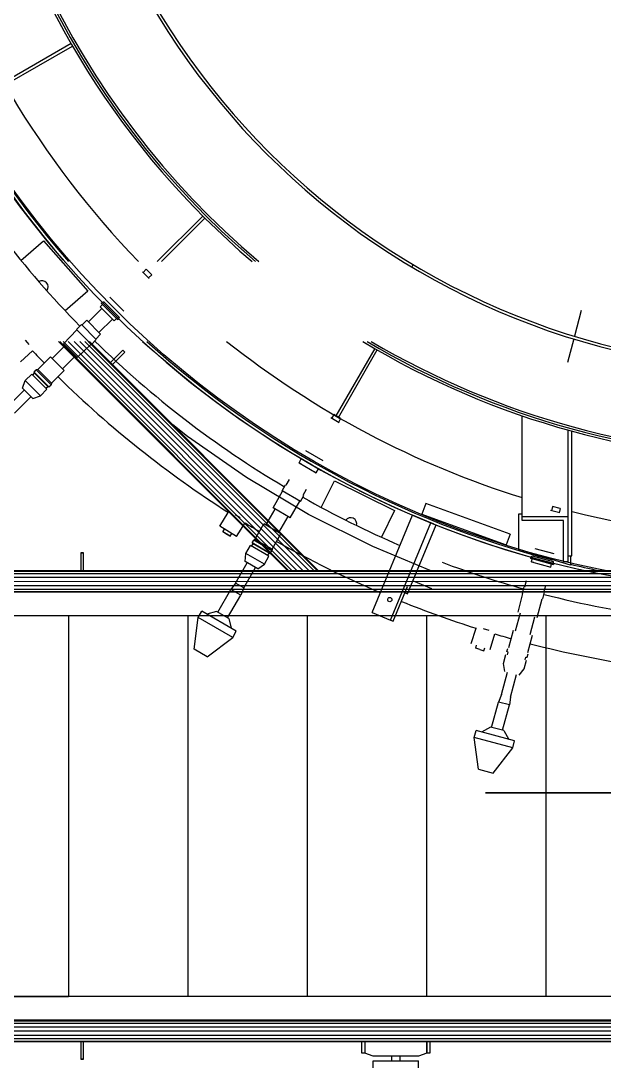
# Model space of a CAD drawing. Header units: metres. Extents: x 0 to 63075, y 0 to 44550.
# Drawn here: x 52482 to 52677.5, y 41167.4 to 41515.8 of the extents above; entities that cross this region are included whole.
import ezdxf

# ---------------------------------------------------------------- set-up
doc = ezdxf.new("R2010")
doc.units = ezdxf.units.M
doc.header["$LTSCALE"] = 75
for name, color, linetype in [('GSB', 7, 'Continuous'), ('ML6', 1, 'Continuous'), ('SL1', 8, 'Continuous')]:
    doc.layers.add(name, color=color, linetype=linetype)
doc.styles.add('Arial', font='arial.ttf')
doc.dimstyles.new('ANSI_FRACTIONAL_L', dxfattribs={"dimtxt": 0.18, "dimasz": 0.18, "dimexe": 0.18, "dimexo": 0.0625, "dimgap": 0.09, "dimtad": 0, "dimtih": 1, "dimtoh": 1, "dimdec": 4, "dimzin": 0, "dimdsep": 46, "dimtxsty": 'Standard', "dimcen": 0.09, "dimadec": 0, "dimazin": 0, "dimtfac": 1, "dimtdec": 4, "dimtofl": 0, "dimtmove": 0, "dimatfit": 3, "dimfxl": 1, "dimtolj": 1, "dimtzin": 0, "dimarcsym": 0})

# ---------------------------------------------------------------- blocks, each defined once
blk = doc.blocks.new('A$C6bae614f')
at = {"layer": 'SL1'}
for p, q in [((363762.3, 51228.8), (363612, 51142.1)), ((363615.2, 51136.6), (363765.4, 51223.3)), ((364056.4, 50844.1), (363954.8, 50742.6)), ((363963.8, 50742.6), (364060.9, 50839.7)), ((363650.6, 50745.2), (363700.7, 50789.1)), ((363700.7, 50789.1), (363799.6, 50676.3)), ((363936.6, 50704.8), (363921.6, 50719.9)), ((363930, 50725.6), (363922.9, 50718.6)), ((363942.4, 50713.3), (363930, 50725.6)), ((364525.9, 50736), (364522.7, 50730.5)), ((363942.4, 50713.3), (363935.3, 50706.2)), ((363799.6, 50676.3), (363749.5, 50632.4)), ((363827.2, 50642), (363832.4, 50647.1)), ((363827.2, 50642), (363832.4, 50647.1)), ((363866.7, 50612.8), (363829.5, 50649.9)), ((363835.3, 50653.1), (363869.9, 50618.6)), ((363880.3, 50632.1), (363848.8, 50663.5)), ((363880.3, 50632.1), (363848.8, 50663.5)), ((363831.2, 50638), (363801, 50607.9)), ((363827.2, 50642), (363858.7, 50610.5)), ((363858.7, 50610.5), (363827.2, 50642)), ((363831.2, 50638), (363827.2, 50642)), ((364900.8, 50633.3), (364885.6, 50576.4)), ((363774.5, 50591), (363785.5, 50602)), ((363818.7, 50568.8), (363785.5, 50602)), ((363786.5, 50600.9), (363797.2, 50611.6)), ((363828.3, 50580.5), (363797.2, 50611.6)), ((363854.8, 50614.4), (363824.6, 50584.2)), ((363854.8, 50614.4), (363858.7, 50610.5)), ((363858.7, 50610.5), (363863.8, 50615.6)), ((363858.7, 50610.5), (363863.8, 50615.6)), ((363745.1, 50559.5), (363775.4, 50590.2)), ((363807.8, 50557.8), (363774.5, 50591)), ((363817.7, 50569.8), (363828.3, 50580.5)), ((363659.7, 50567), (363664, 50562.4)), ((363664, 50562.4), (363668.3, 50557.8)), ((363719.9, 50526.8), (363748.9, 50555.8)), ((364245, 50054), (363734.4, 50564.6)), ((364247.6, 50054), (363737, 50564.6)), ((364255.1, 50054), (363744.5, 50564.6)), ((363776.2, 50528.4), (363745.1, 50559.5)), ((364266.3, 50054), (363755.7, 50564.6)), ((364279.5, 50054), (363768.9, 50564.6)), ((363776.2, 50528.4), (363807, 50558.6)), ((364292.7, 50054), (363782.1, 50564.6)), ((364303.9, 50054), (363793.3, 50564.6)), ((364311.3, 50054), (363800.8, 50564.6)), ((363803.4, 50564.6), (364314, 50054)), ((363807.8, 50557.8), (363818.7, 50568.8)), ((364883.9, 50570.2), (364869.8, 50517.3)), ((363649.7, 50519), (363676.1, 50543.6)), ((363687.8, 50502.2), (363716.1, 50530.5)), ((363747.2, 50499.4), (363716.1, 50530.5)), ((363743.5, 50503.2), (363772.5, 50532.1)), ((363878, 50545.3), (363850.3, 50517.7)), ((363854.8, 50513.2), (363882.5, 50540.8)), ((363882.5, 50540.8), (363878, 50545.3)), ((364440.1, 50548.7), (364353.3, 50398.4)), ((364358.8, 50395.2), (364445.6, 50545.5)), ((363660.2, 50477.2), (363674.6, 50491.6)), ((363708.3, 50457.8), (363674.6, 50491.6)), ((363676.9, 50489.3), (363681.1, 50493.6)), ((363679.7, 50496.2), (363684.8, 50501.3)), ((363712.9, 50463), (363679.7, 50496.2)), ((363681.1, 50493.6), (363679.7, 50496.2)), ((363710.3, 50464.4), (363681.1, 50493.6)), ((363687.8, 50502.2), (363684.8, 50501.3)), ((363718, 50468.1), (363684.8, 50501.3)), ((363719, 50471.1), (363687.8, 50502.2)), ((363719, 50471.1), (363747.2, 50499.4)), ((363653.8, 50460.1), (363660.2, 50477.2)), ((363676.9, 50437.1), (363653.8, 50460.1)), ((363694, 50443.5), (363660.2, 50477.2)), ((363706, 50460.1), (363710.3, 50464.4)), ((363710.3, 50464.4), (363712.9, 50463)), ((363712.9, 50463), (363718, 50468.1)), ((363719, 50471.1), (363718, 50468.1)), ((363621.1, 50419.4), (363657.8, 50456.1)), ((363636.1, 50404.3), (363672.8, 50441.1)), ((363676.9, 50437.1), (363694, 50443.5)), ((363694, 50443.5), (363708.3, 50457.8)), ((364360.4, 50383.1), (364342, 50393.8)), ((364348.7, 50401.5), (364343.7, 50392.8)), ((364363.8, 50392.8), (364348.7, 50401.5)), ((364363.8, 50392.8), (364358.8, 50384.1)), ((364769, 50164.9), (364769, 50398.7)), ((364021.9, 50352.4), (363989.5, 50378.5)), ((364870.6, 50367.1), (364870.6, 50072.8)), ((364153.9, 50260.8), (364021.9, 50352.4)), ((364880.1, 50086.3), (364880.1, 50364.5)), ((364324.8, 50298.2), (364286.3, 50320.5)), ((364324.8, 50298.2), (364286.3, 50320.5)), ((364271, 50294.1), (364276.1, 50302.8)), ((364271, 50294.1), (364276.1, 50302.8)), ((364271, 50294.1), (364309.6, 50271.8)), ((364275.9, 50291.3), (364271, 50294.1)), ((364304.8, 50274.6), (364309.6, 50271.8)), ((364309.6, 50271.8), (364314.6, 50280.6)), ((364309.6, 50271.8), (364314.6, 50280.6)), ((364292, 50178.8), (364153.9, 50260.8)), ((364242.4, 50243.9), (364249.9, 50257)), ((364320.5, 50194.3), (364349.9, 50254)), ((364349.9, 50254), (364484.4, 50187.6)), ((364213.1, 50193.2), (364234.3, 50230.7)), ((364233.3, 50231.3), (364241.1, 50244.7)), ((364274, 50207.8), (364233.3, 50231.3)), ((364280.5, 50221.9), (364288, 50235)), ((364251.2, 50171.2), (364273, 50208.3)), ((364274, 50207.8), (364281.8, 50221.2)), ((364094.1, 50152.7), (364113.2, 50183.3)), ((364197.2, 50155), (364217.7, 50190.5)), ((364251.2, 50171.2), (364213.1, 50193.2)), ((364484.4, 50187.6), (364455, 50127.9)), ((364554, 50203), (364545.3, 50179.2)), ((364741.9, 50134.6), (364554, 50203)), ((364761.6, 50100.4), (364761.6, 50180.4)), ((364761.6, 50180.4), (364769, 50180.4)), ((364853.1, 50182.1), (364832.5, 50187.6)), ((364836.9, 50196.7), (364834.3, 50187.1)), ((364853.8, 50192.2), (364836.9, 50196.7)), ((364853.8, 50192.2), (364851.2, 50182.6)), ((364128.6, 50178.3), (364139.3, 50171.6)), ((364131.4, 50129.4), (364150.5, 50160)), ((364172.6, 50123), (364192.6, 50157.7)), ((364230.7, 50135.7), (364192.6, 50157.7)), ((364226.1, 50138.3), (364246.6, 50173.8)), ((364435.6, 50106.9), (364292, 50178.8)), ((364434.1, 49959.8), (364524.1, 50176.9)), ((364475.2, 49942.8), (364565.1, 50159.9)), ((364565.1, 50159.9), (364524.1, 50176.9)), ((364545.3, 50179.2), (364733.2, 50110.8)), ((364571, 50157.5), (364565.1, 50159.9)), ((364769, 50174.4), (364870.6, 50174.4)), ((364861, 50164.9), (364769, 50164.9)), ((364861, 50072.8), (364861, 50164.9)), ((364131.4, 50129.4), (364094.1, 50152.7)), ((364100.8, 50140.3), (364104.5, 50146.2)), ((364117.2, 50130), (364100.8, 50140.3)), ((364109, 50135.1), (364100.8, 50140.3)), ((364109, 50135.1), (364117.2, 50130)), ((364117.2, 50130), (364120.9, 50135.9)), ((364210.7, 50101), (364230.7, 50135.7)), ((364513.4, 50001.9), (364577, 50155.3)), ((364741.9, 50134.6), (364733.2, 50110.8)), ((364165.3, 50107.7), (364168.3, 50112.9)), ((364166.3, 50115.1), (364169.9, 50121.3)), ((364206.9, 50091.6), (364166.3, 50115.1)), ((364168.3, 50112.9), (364166.3, 50115.1)), ((364204, 50092.3), (364168.3, 50112.9)), ((364172.6, 50123), (364169.9, 50121.3)), ((364210.5, 50097.8), (364169.9, 50121.3)), ((364210.7, 50101), (364172.6, 50123)), ((363783.9, 50093.1), (363790.3, 50093.1)), ((363790.3, 50093.1), (363783.9, 50093.1)), ((363783.9, 50093.1), (363783.9, 50054)), ((363790.3, 50054), (363790.3, 50093.1)), ((364150.6, 50073.5), (364152.3, 50091.7)), ((364152.3, 50091.7), (364162.5, 50109.3)), ((364193.7, 50067.9), (364152.3, 50091.7)), ((364203.8, 50085.5), (364162.5, 50109.3)), ((364201, 50087.1), (364204, 50092.3)), ((364204, 50092.3), (364206.9, 50091.6)), ((364206.9, 50091.6), (364210.5, 50097.8)), ((364210.7, 50101), (364210.5, 50097.8)), ((364563.3, 50054), (364435.6, 50106.9)), ((364876.6, 50065.4), (364761.6, 50100.4)), ((364840.6, 50090.9), (364797.7, 50102.4)), ((364840.6, 50090.9), (364797.7, 50102.4)), ((364129.5, 50025.7), (364155.5, 50070.7)), ((364178.8, 50057.2), (364150.6, 50073.5)), ((364178.8, 50057.2), (364193.7, 50067.9)), ((364193.7, 50067.9), (364203.8, 50085.5)), ((364787.8, 50081), (364838.5, 50067.4)), ((364789.8, 50072.9), (364791.6, 50079.9)), ((364789.8, 50072.9), (364791.6, 50079.9)), ((364789.8, 50072.9), (364832.7, 50061.4)), ((364795.1, 50071.5), (364789.8, 50072.9)), ((364791.2, 50086.6), (364838.4, 50074)), ((364832.7, 50061.4), (364834.6, 50068.4)), ((364832.7, 50061.4), (364834.6, 50068.4)), ((364870.6, 50072.8), (364861, 50072.8)), ((364870.6, 50086.3), (364880.1, 50086.3)), ((364876.6, 50086.3), (364876.6, 50065.4)), ((363506.1, 50046.9), (366397.8, 50046.8)), ((363510.5, 50052.2), (366402.3, 50052.1)), ((363515.8, 50054), (366407.5, 50053.9)), ((364147.9, 50015.1), (364173.9, 50060.1)), ((364827.4, 50062.8), (364832.7, 50061.4)), ((363502, 50029.6), (366393.8, 50029.5)), ((363503.1, 50039), (366394.8, 50038.9)), ((363503.1, 50020.3), (366394.8, 50020.2)), ((364129.5, 50025.7), (364118.8, 50011.4)), ((364147.9, 50015.1), (364129.5, 50025.7)), ((364481.1, 49940.4), (364513.2, 50018)), ((364525.4, 50030.9), (364566.5, 50013.9)), ((364775, 50017), (364778.9, 50031.6)), ((364817.5, 50005.6), (364821.4, 50020.2)), ((363506.1, 50012.4), (366397.8, 50012.3)), ((363510.5, 50007.1), (366402.3, 50007)), ((366407.5, 50005.1), (363515.8, 50005.2)), ((364089.6, 49960.8), (364118.8, 50011.4)), ((364111.6, 49948.1), (364140.8, 49998.7)), ((364140.8, 49998.7), (364118.8, 50011.4)), ((364147.9, 50015.1), (364140.8, 49998.7)), ((364507.5, 50004.3), (364513.4, 50001.9)), ((364759.9, 49960.5), (364770.7, 50002.2)), ((364769.6, 50002.5), (364773.6, 50017.4)), ((364815, 49990.3), (364819, 50005.3)), ((364802.4, 49949.1), (364813.9, 49990.6)), ((363445.9, 49953.6), (366339.3, 49953.5)), ((363756.7, 49953.6), (363756.6, 49103.6)), ((364023, 49953.6), (364023, 49103.6)), ((364037.2, 49878.2), (364046.2, 49949.1)), ((364046.2, 49949.1), (364054.1, 49962.8)), ((364123.2, 49904.7), (364046.2, 49949.1)), ((364131.1, 49918.4), (364054.1, 49962.8)), ((364087.1, 49962.2), (364065.4, 49956.3)), ((364114.1, 49946.6), (364087.1, 49962.2)), ((364289.4, 49953.6), (364289.4, 49103.6)), ((364434.1, 49959.8), (364475.2, 49942.8)), ((364555.7, 49953.6), (364555.7, 49103.6)), ((364754.4, 49919.5), (364765, 49959.1)), ((364786.6, 49910.8), (364797.3, 49950.4)), ((364822.1, 49953.5), (364822.1, 49103.5)), ((364114.1, 49946.6), (364119.9, 49924.9)), ((364475.2, 49942.8), (364481.1, 49940.4)), ((364655.4, 49890.6), (364666, 49925.1)), ((364066.3, 49861.4), (364123.2, 49904.7)), ((364123.2, 49904.7), (364131.1, 49918.4)), ((364682.1, 49924.2), (364694.2, 49920.5)), ((364697.5, 49877.7), (364708, 49912.2)), ((364738.9, 49882.2), (364749.3, 49920.8)), ((364781.4, 49870.8), (364791.8, 49909.5)), ((364665.2, 49880.3), (364667.2, 49887)), ((364674.4, 49877.4), (364665.2, 49880.3)), ((364683.7, 49874.6), (364685.7, 49881.3)), ((364734.9, 49872.9), (364736.8, 49879.8)), ((364066.3, 49861.4), (364037.2, 49878.2)), ((364674.4, 49877.4), (364683.7, 49874.6)), ((364727.5, 49846.7), (364732.7, 49866.4)), ((364737.4, 49871.3), (364734.9, 49872.9)), ((364735.9, 49865.5), (364737.4, 49871.3)), ((364775.7, 49854.8), (364777.3, 49860.7)), ((364777.3, 49860.7), (364780.2, 49860.7)), ((364780.2, 49860.7), (364782.1, 49867.7)), ((364730.5, 49828.7), (364727.5, 49846.7)), ((364762, 49820.3), (364773.6, 49834.4)), ((364773.6, 49834.4), (364778.8, 49854)), ((364722.5, 49777.1), (364735.9, 49827.2)), ((364743.1, 49771.6), (364756.5, 49821.7)), ((364722.5, 49777.1), (364715.9, 49760.4)), ((364743.1, 49771.6), (364740.4, 49753.9)), ((364700.8, 49704), (364715.9, 49760.4)), ((364740.4, 49753.9), (364715.9, 49760.4)), ((364725.3, 49697.4), (364740.4, 49753.9)), ((364661.9, 49681.5), (364666, 49696.8)), ((364751.9, 49673.8), (364666, 49696.8)), ((364698, 49704.7), (364678.5, 49693.5)), ((364728.1, 49696.7), (364698, 49704.7)), ((364728.1, 49696.7), (364739.3, 49677.2)), ((364747.8, 49658.5), (364661.9, 49681.5)), ((364671.5, 49610.7), (364661.9, 49681.5)), ((364747.8, 49658.5), (364751.9, 49673.8)), ((364704, 49602), (364747.8, 49658.5)), ((364671.5, 49610.7), (364704, 49602)), ((363405.6, 49103.6), (363756.6, 49103.6)), ((366339.3, 49103.5), (363409.3, 49103.6)), ((363506, 49044.4), (366397.8, 49044.3)), ((363510.5, 49049.7), (366402.2, 49049.6)), ((363515.8, 49051.6), (366407.5, 49051.5)), ((363502, 49027.2), (366393.8, 49027.1)), ((363503.1, 49036.5), (366394.8, 49036.4)), ((363503.1, 49017.8), (366394.8, 49017.7)), ((363506, 49009.9), (366397.8, 49009.8)), ((363510.5, 49004.6), (366402.2, 49004.5)), ((366407.5, 49002.7), (363515.8, 49002.8)), ((363783.9, 49002.8), (363783.9, 48963.7)), ((363790.3, 48963.7), (363790.3, 49002.8)), ((364411, 48977.6), (364411, 49002.7)), ((364417.6, 49002.7), (364417.6, 48977.6)), ((364556.4, 49002.7), (364556.4, 48977.6)), ((364556.4, 48977.6), (364556.4, 49002.7)), ((364563, 49002.7), (364563, 48977.6)), ((364417.6, 48977.6), (364411, 48977.6)), ((364411, 48977.6), (364411, 48977.6)), ((364417.6, 48977.6), (364417.6, 48977.6)), ((364436.5, 48970.7), (364417.6, 48977.6)), ((364556.4, 48977.6), (364537.5, 48970.7)), ((364563, 48977.6), (364556.4, 48977.6)), ((364563, 48977.6), (364563, 48977.6)), ((363783.9, 48963.7), (363790.3, 48963.7)), ((363790.3, 48963.7), (363783.9, 48963.7)), ((364537.5, 48970.7), (364436.5, 48970.7)), ((364436.5, 48904), (364436.5, 48960.7)), ((364436.5, 48960.7), (364537.5, 48960.7)), ((364478.3, 48960.7), (364478.3, 48970.7)), ((364495.7, 48970.7), (364495.7, 48960.7)), ((364537.5, 48904), (364537.5, 48960.7))]:
    blk.add_line(p, q, dxfattribs=at)
for centre, radius in [((365370.4, 52153.5), 2150), ((365370.4, 52153.5), 2140.5), ((364473.6, 49988.8), 4.76)]:
    blk.add_circle(centre, radius, dxfattribs=at)
for centre, radius, start, end in [((365370.4, 52153.5), 1855, 313.8991, 229.5193), ((365370.4, 52153.5), 1850, 180.0718, 229.7012), ((365370.4, 52153.5), 1845.2, 180.072, 229.8758), ((365370.4, 52153.5), 1656.3, 180.7765, 269.2198), ((365370.4, 52153.5), 1650, 180.7795, 269.2168), ((365370.4, 52153.5), 2150, 190.6316, 221.0148), ((365370.4, 52153.5), 2143.5, 190.6642, 221.1661), ((365370.4, 52153.5), 2028.5, 197.5242, 224.0722), ((365370.4, 52153.5), 2222.8, 210.6037, 224.3925), ((363697.5, 50686.5), 13.5, 320.5845, 121.9117), ((365370.4, 52153.5), 2222.8, 225.6037, 239.3925), ((365370.4, 52153.5), 2150, 227.6503, 257.5635), ((365370.4, 52153.5), 2143.5, 227.8413, 255.5737), ((365370.4, 52153.5), 2028.5, 231.5653, 252.754), ((365370.4, 52153.5), 1855, 238.9355, 301.0608), ((365370.4, 52153.5), 1850, 239.1935, 269.9244), ((365370.4, 52153.5), 1845.2, 239.4423, 269.9242), ((365370.4, 52153.5), 2337.1, 223.5374, 224.4588), ((365370.4, 52153.5), 2337.1, 225.5374, 237.4588), ((365370.4, 52153.5), 2222.8, 240.6037, 246.8434), ((365370.4, 52153.5), 2028.5, 256.0134, 283.9828), ((365370.4, 52153.5), 2337.1, 238.5374, 239.4588), ((364386.2, 50158), 13.5, 343.0832, 144.413), ((365370.4, 52153.5), 2337.1, 240.5374, 246.8754), ((365370.4, 52153.5), 2222.8, 249.4626, 254.3925), ((365370.4, 52153.5), 2143.5, 256.6809, 258.3777), ((365370.4, 52153.5), 2222.8, 255.6037, 269.3925), ((365370.4, 52153.5), 2337.1, 248.1208, 252.4588), ((365370.4, 52153.5), 2337.1, 253.5374, 254.4588), ((365370.4, 52153.5), 2337.1, 255.5374, 267.4588)]:
    blk.add_arc(centre, radius, start, end, dxfattribs=at)
for points, weights in [([(363829.5, 50649.9), (363831.5, 50651.1), (363833.4, 50652.1), (363835.3, 50653.1)], [0.000223063717242, 0.000224151353371, 0.000225238989501, 0.00022632662563]), ([(363869.9, 50618.6), (363868.9, 50616.7), (363867.8, 50614.8), (363866.7, 50612.8)], [0.000226326625684, 0.000225238989462, 0.00022415135324, 0.000223063717018]), ([(364787.8, 50081), (364788.9, 50082.9), (364790.1, 50084.8), (364791.2, 50086.6)], [0.000223063718172, 0.000224151353929, 0.000225238989685, 0.000226326625442]), ([(364838.4, 50074), (364838.4, 50071.9), (364838.5, 50069.7), (364838.5, 50067.4)], [0.000226326629297, 0.000225238990329, 0.000224151351362, 0.000223063712394])]:
    blk.add_rational_spline(points, weights, degree=3, dxfattribs=at)
for points, weights in [([(363866.7, 50612.8), (363860.1, 50619.2), (363853.9, 50625.4), (363848, 50631.3), (363842.1, 50637.2), (363836, 50643.4), (363829.5, 50649.9)], [0.0412072250432, 0.0444714833904, 0.0477357417376, 0.0510000000848, 0.0477357417524, 0.04447148342, 0.0412072250875]), ([(364838.5, 50067.4), (364829.6, 50069.7), (364821.2, 50071.9), (364813.1, 50074.1), (364805, 50076.2), (364796.6, 50078.5), (364787.8, 50081)], [0.0412072239308, 0.0444714826422, 0.0477357413537, 0.0510000000651, 0.047735740123, 0.044471480181, 0.0412072202389])]:
    blk.add_rational_spline(points, weights, degree=3, knots=[0, 0, 0, 0, 0.5, 0.5, 0.5, 1, 1, 1, 1], dxfattribs=at)
blk.add_leader([(364687.4, 49557.8), (365563.5, 49557.8)], dimstyle='ANSI_FRACTIONAL_L', override={"dimscale": 1, "dimtxt": 3.175, "dimasz": 3.175, "dimgap": 1.5875, "dimtad": 1, "dimtxsty": 'Arial', "dimlwd": 35}, dxfattribs=at)
blk = doc.blocks.new('zw$15D4')
at = {"layer": 'ML6', "xscale": 0.2502808837766805, "yscale": 0.2502808837766805, "zscale": 0.2502808837766805}
blk.add_blockref('A$C6bae614f', (-85544.74, -3177.34), dxfattribs=at)

msp = doc.modelspace()

# ---------------------------------------------------------------- block references
at = {"layer": 'GSB', "xscale": 0.6000000000000068, "yscale": 0.6000000000000068, "zscale": 0.6000000000000068}
msp.add_blockref('zw$15D4', (49200, 35721.63), dxfattribs=at)

doc.saveas('drawing.dxf')
